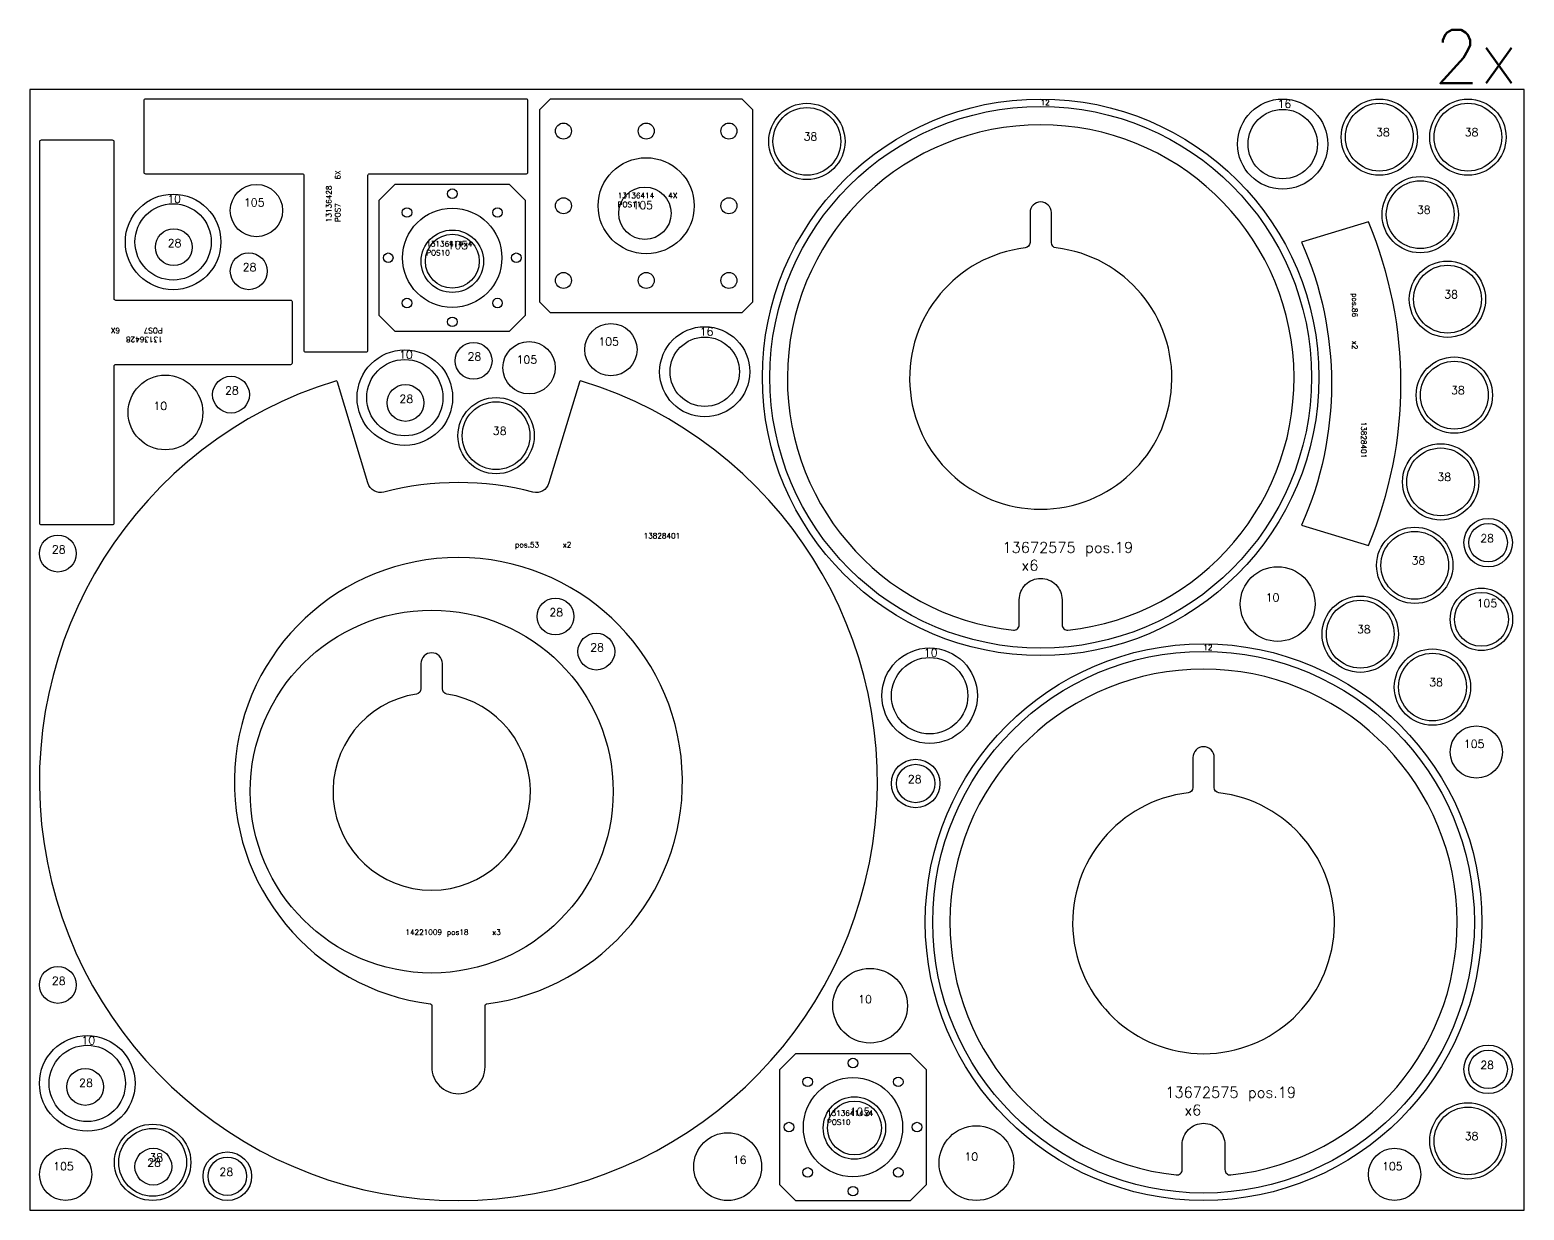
# Model space of a CAD drawing. Header units: millimetres. Extents: x 0 to 16240, y 0 to 2266.
# Drawn here: x 0 to 2800, y 0 to 2212 of the extents above; entities that cross this region are included whole.
import ezdxf

# ---------------------------------------------------------------- set-up
doc = ezdxf.new("R2010")
doc.units = ezdxf.units.MM
for name, color, linetype in [('--NestedParts--', 7, 'Continuous'), ('sheet', 24, 'Continuous'), ('Texto', 7, 'Continuous')]:
    doc.layers.add(name, color=color, linetype=linetype)
doc.styles.get("Standard").update_dxf_attribs({"font": 'txt.shx'})

msp = doc.modelspace()

# ---------------------------------------------------------------- linework, layer by layer
at = {"layer": '--NestedParts--', "color": 7}
for points in [[(933.4, 2079, 0.414214), (930.4, 2082), (216.4, 2082, 0.414214), (213.4, 2079), (213.4, 1945, 0.414214), (216.4, 1942), (510.4, 1942, -0.414214), (513.4, 1939), (513.4, 1611, 0.414214), (516.4, 1608), (630.4, 1608, 0.414214), (633.4, 1611), (633.4, 1939, -0.414214), (636.4, 1942), (930.4, 1942, 0.414214), (933.4, 1945)], [(1945.2, 1086.9, 18.54608), (1843.1, 1086.9, 0.446132), (1854.1, 1096.8), (1854.1, 1143.7, -0.414214), (1894.1, 1183.7), (1894.1, 1183.7, -0.414214), (1934.1, 1143.7), (1934.1, 1096.8, 0.446132)], [(21, 2004.7, 0.414214), (18, 2001.7), (18, 1287.7, 0.414214), (21, 1284.7), (155, 1284.7, 0.414214), (158, 1287.7), (158, 1581.7, -0.414214), (161, 1584.7), (489, 1584.7, 0.414214), (492, 1587.7), (492, 1701.7, 0.414214), (489, 1704.7), (161, 1704.7, -0.414214), (158, 1707.7), (158, 2001.7, 0.414214), (155, 2004.7)], [(1923, 1803, -0.380149), (1914.1, 1812.9), (1914.1, 1869.2, 0.414214), (1894.1, 1889.2), (1894.1, 1889.2, 0.414214), (1874.1, 1869.2), (1874.1, 1812.9, -0.380149), (1865.3, 1803, 16.974421)], [(2383.1, 1283.6), (2508.3, 1245.6, 0.200773), (2508.3, 1851.6), (2383.1, 1813.6, -0.211324)], [(576.4, 1551.6, 0.415752), (572.6, 1553.6, 6.664644), (1033.4, 1553.6, 0.415752), (1029.6, 1551.6), (972.7, 1362.5, -0.402297), (942.5, 1345.5, 0.12655), (663.5, 1345.5, -0.402297), (633.3, 1362.5)], [(753, 383.5), (753, 268.2, 0.414214), (803, 218.2), (803, 218.2, 0.414214), (853, 268.2), (853, 383.5, -0.377879), (855.6, 386.5, 15.899369), (750.4, 386.5, -0.377879)], [(724.5, 967.1, 12.922616), (781.4, 967.1, -0.369664), (772.9, 976.9), (772.9, 1024.3, 0.414214), (752.9, 1044.3), (752.9, 1044.3, 0.414214), (732.9, 1024.3), (732.9, 976.9, -0.369664)], [(2250.4, 65.9, 18.54608), (2148.2, 65.9, 0.446132), (2159.3, 75.8), (2159.3, 122.7, -0.414214), (2199.3, 162.7), (2199.3, 162.7, -0.414214), (2239.3, 122.7), (2239.3, 75.8, 0.446132)], [(2228.1, 782, -0.380149), (2219.3, 791.9), (2219.3, 848.2, 0.414214), (2199.3, 868.2), (2199.3, 868.2, 0.414214), (2179.3, 848.2), (2179.3, 791.9, -0.380149), (2170.5, 782, 16.974421)]]:
    msp.add_lwpolyline(points, format="xyb", close=True, dxfattribs=at)
for points in [[(974.9, 1682), (1334.9, 1682), (1354.9, 1702), (1354.9, 2062), (1334.9, 2082), (974.9, 2082), (954.9, 2062), (954.9, 1702)], [(684, 1647), (899, 1647), (929, 1677), (929, 1892), (899, 1922), (684, 1922), (654, 1892), (654, 1677)], [(1434.9, 18), (1649.9, 18), (1679.9, 48), (1679.9, 263), (1649.9, 293), (1434.9, 293), (1404.9, 263), (1404.9, 48)]]:
    msp.add_lwpolyline(points, close=True, dxfattribs=at)
for centre, radius in [((1894.1, 1560.5), 521.5), ((1456, 2002.6), 71.5), ((2347.6, 1997.5), 84.5), ((2528.7, 2010.5), 71.5), ((2528.7, 2010.5), 63.5), ((2694.7, 2010.5), 71.5), ((2694.7, 2010.5), 63.5), ((1894.1, 1560.5), 507.5), ((1456, 2002.6), 63.5), ((2347.6, 1997.5), 65), ((999.9, 2022), 15), ((1154.9, 2022), 15), ((1309.9, 2022), 15), ((1154.9, 1882), 90), ((2605.3, 1865.3), 71.5), ((424.6, 1873), 49), ((791.5, 1904.5), 9), ((1152.5, 1867.9), 49), ((2605.3, 1865.3), 63.5), ((268.4, 1814.2), 89.5), ((268.4, 1814.2), 71.5), ((706.6, 1869.4), 9), ((791.5, 1784.5), 93), ((876.3, 1869.4), 9), ((999.9, 1882), 15), ((1309.9, 1882), 15), ((269.6, 1804.3), 34.5), ((791.7, 1778), 58.5), ((791.7, 1778), 50.5), ((410.1, 1759.2), 34.5), ((671.5, 1784.5), 9), ((911.5, 1784.5), 9), ((2656.4, 1706.9), 71.5), ((2656.4, 1706.9), 63.5), ((999.9, 1742), 15), ((1154.9, 1742), 15), ((1309.9, 1742), 15), ((706.6, 1699.6), 9), ((876.3, 1699.6), 9), ((791.5, 1664.5), 9), ((1088.7, 1612.4), 49), ((1264.6, 1570.9), 84.5), ((831.5, 1591.5), 34.5), ((935.4, 1578.5), 49), ((1264.6, 1570.9), 65), ((702.6, 1522.4), 89.5), ((2669.2, 1527.1), 71.5), ((702.6, 1522.4), 71.5), ((2669.2, 1527.1), 63.5), ((254, 1494.6), 70), ((376.9, 1528), 34.5), ((703.8, 1512.5), 34.5), ((873.6, 1451.1), 71.5), ((873.6, 1451.1), 63.5), ((2643.6, 1364.6), 71.5), ((2643.6, 1364.6), 63.5), ((2732.6, 1250.7), 45.5), ((52.5, 1230.2), 34.5), ((2595.1, 1208.2), 71.5), ((2595.1, 1208.2), 63.5), ((2732.6, 1250.7), 36), ((2338.2, 1135.7), 70), ((2493, 1079.2), 71.5), ((2720, 1107), 58.5), ((2720, 1107), 50.5), ((752.9, 784.3), 340), ((984.8, 1112.4), 34.5), ((2493, 1079.2), 63.5), ((1061.4, 1046.5), 34.5), ((1686, 963.9), 89.5), ((2199.3, 539.5), 521.5), ((2199.3, 539.5), 507.5), ((2628.3, 980.1), 71.5), ((2628.3, 980.1), 63.5), ((1686, 963.9), 71.5), ((2710.5, 858.4), 49), ((1659.8, 799.4), 45.5), ((1659.8, 799.4), 36), ((52.5, 421.9), 34.5), ((1574.5, 383), 70), ((107.5, 237.4), 89.5), ((107.5, 237.4), 71.5), ((2732.6, 263.8), 45.5), ((1542.4, 275.5), 9), ((2732.6, 263.8), 36), ((103.6, 230.8), 34.5), ((1457.5, 240.4), 9), ((1542.4, 155.5), 93), ((1627.2, 240.4), 9), ((1545.1, 153.9), 58.5), ((1545.1, 153.9), 50.5), ((2694.7, 129.6), 71.5), ((2694.7, 129.6), 63.5), ((230, 89.5), 71.5), ((230, 89.5), 63.5), ((1307.5, 81.5), 63.5), ((1422.4, 155.5), 9), ((1662.4, 155.5), 9), ((1773.7, 88), 70), ((67, 67), 49), ((231.3, 81.4), 34.5), ((2557.3, 67), 49), ((370, 63.5), 45.5), ((370, 63.5), 36), ((1457.5, 70.6), 9), ((1627.2, 70.6), 9), ((1542.4, 35.5), 9)]:
    msp.add_circle(centre, radius, dxfattribs=at)
at = {"layer": 'sheet', "color": 7}
msp.add_lwpolyline([(0, 0), (2800, 0), (2800, 2100), (0, 2100)], close=True, dxfattribs=at)

# ---------------------------------------------------------------- texts
at = {"insert": (2630.4, 2211.5), "char_height": 100, "attachment_point": 1}
msp.add_mtext_dynamic_manual_height_columns('2x', width=763.866, gutter_width=1, heights=[0], dxfattribs=at)
at = {"layer": 'Texto', "color": 3, "attachment_point": 1}
for s, insert, char_height, width in [('12', (1893.9, 2080.5), 10, 107.151), ('16', (2338, 2080.3), 15, 42.531), ('38', (1449.9, 2019.3), 15, 42.531), ('38', (2522.6, 2027.2), 15, 42.531), ('38', (2688.6, 2027.2), 15, 42.531), ('13136414\\PPOS11', (1101.4, 1906), 10, 54.946), ('^I4X', (1156.3, 1906), 10, 54.946), ('10', (257.5, 1902.3), 15, 42.531), ('105', (401.1, 1895.6), 15, 42.531), ('105', (1129.1, 1890.5), 15, 42.531), ('38', (2599.2, 1882), 15, 42.531), ('28', (258.3, 1819.6), 15, 42.531), ('13136414\\P   POS10   ', (742.7, 1815.6), 10, 54.946), ('105', (782.6, 1815.7), 15, 42.531), ('x4', (813.4, 1815.6), 10, 54.946), ('28', (398.8, 1774.5), 15, 42.531), ('38', (2650.3, 1723.5), 15, 42.531), ('16', (1255.1, 1653.8), 15, 42.531), ('105', (1065.2, 1635), 15, 42.531), ('10', (691.7, 1610.5), 15, 42.531), ('28', (820.2, 1606.9), 15, 42.531), ('105', (912, 1601.1), 15, 42.531), ('28', (365.6, 1543.3), 15, 42.531), ('38', (2663.1, 1543.8), 15, 42.531), ('10', (231.5, 1514.3), 15, 42.531), ('28', (692.5, 1527.8), 15, 42.531), ('38', (867.5, 1467.8), 15, 42.531), ('38', (2637.5, 1381.3), 15, 42.531), ('{\\W9.00535;   }13828401 pos.53     x2', (909.2, 1268.5), 10, 349.599), ('28', (2717.9, 1266.4), 15, 42.531), ('28', (41.2, 1245.5), 15, 42.531), ('13672575 pos.19    x6', (1822.5, 1251.7), 20, 288.466), ('38', (2589, 1224.9), 15, 42.531), ('10', (2315.7, 1155.4), 15, 42.531), ('28', (973.4, 1127.7), 15, 42.531), ('105', (2711, 1144.6), 15, 42.531), ('38', (2486.8, 1095.9), 15, 42.531), ('28', (1050.1, 1061.9), 15, 42.531), ('10', (1675.1, 1051.9), 15, 42.531), ('12', (2199, 1059.5), 10, 107.151), ('38', (2622.2, 996.8), 15, 42.531), ('105', (2687.1, 881), 15, 42.531), ('28', (1645.2, 815.1), 15, 42.531), ('14221009 pos18     x3', (703.7, 525.7), 10, 241.542), ('28', (41.2, 437.2), 15, 42.531), ('10', (1552, 402.7), 15, 42.531), ('10', (96.6, 325.5), 15, 42.531), ('28', (2717.9, 279.5), 15, 42.531), ('28', (92.3, 246.1), 15, 42.531), ('13672575 pos.19    x6', (2127.7, 230.7), 20, 288.466), ('13136414\\P   POS10   ', (1493.7, 186.6), 10, 54.946), ('105', (1536.1, 191.5), 15, 42.531), ('x4', (1564.4, 186.6), 10, 54.946), ('38', (2688.6, 146.3), 15, 42.531), ('105', (43.6, 89.6), 15, 42.531), ('28', (220, 96.7), 15, 42.531), ('38', (223.9, 106.2), 15, 42.531), ('16', (1317.1, 101.6), 15, 42.531), ('10', (1751.2, 107.7), 15, 42.531), ('105', (2533.8, 89.6), 15, 42.531), ('28', (355.3, 79.2), 15, 42.531)]:
    msp.add_mtext(s, dxfattribs=dict(at, insert=insert, char_height=char_height, width=width))
at = {"layer": 'Texto', "color": 3, "char_height": 10, "attachment_point": 1}
for s, insert, width, rotation in [('13136428\\PPOS7^I^I6X', (555.1, 1851.2), 133.411, 90), ('{\\W9.00535;   }13828401 pos.86     x2', (2504.5, 1718.3), 349.599, 270), ('13136428\\PPOS7^I^I6X', (248.8, 1626.4), 133.411, 180)]:
    msp.add_mtext(s, dxfattribs=dict(at, insert=insert, width=width, rotation=rotation))

doc.saveas('drawing.dxf')
